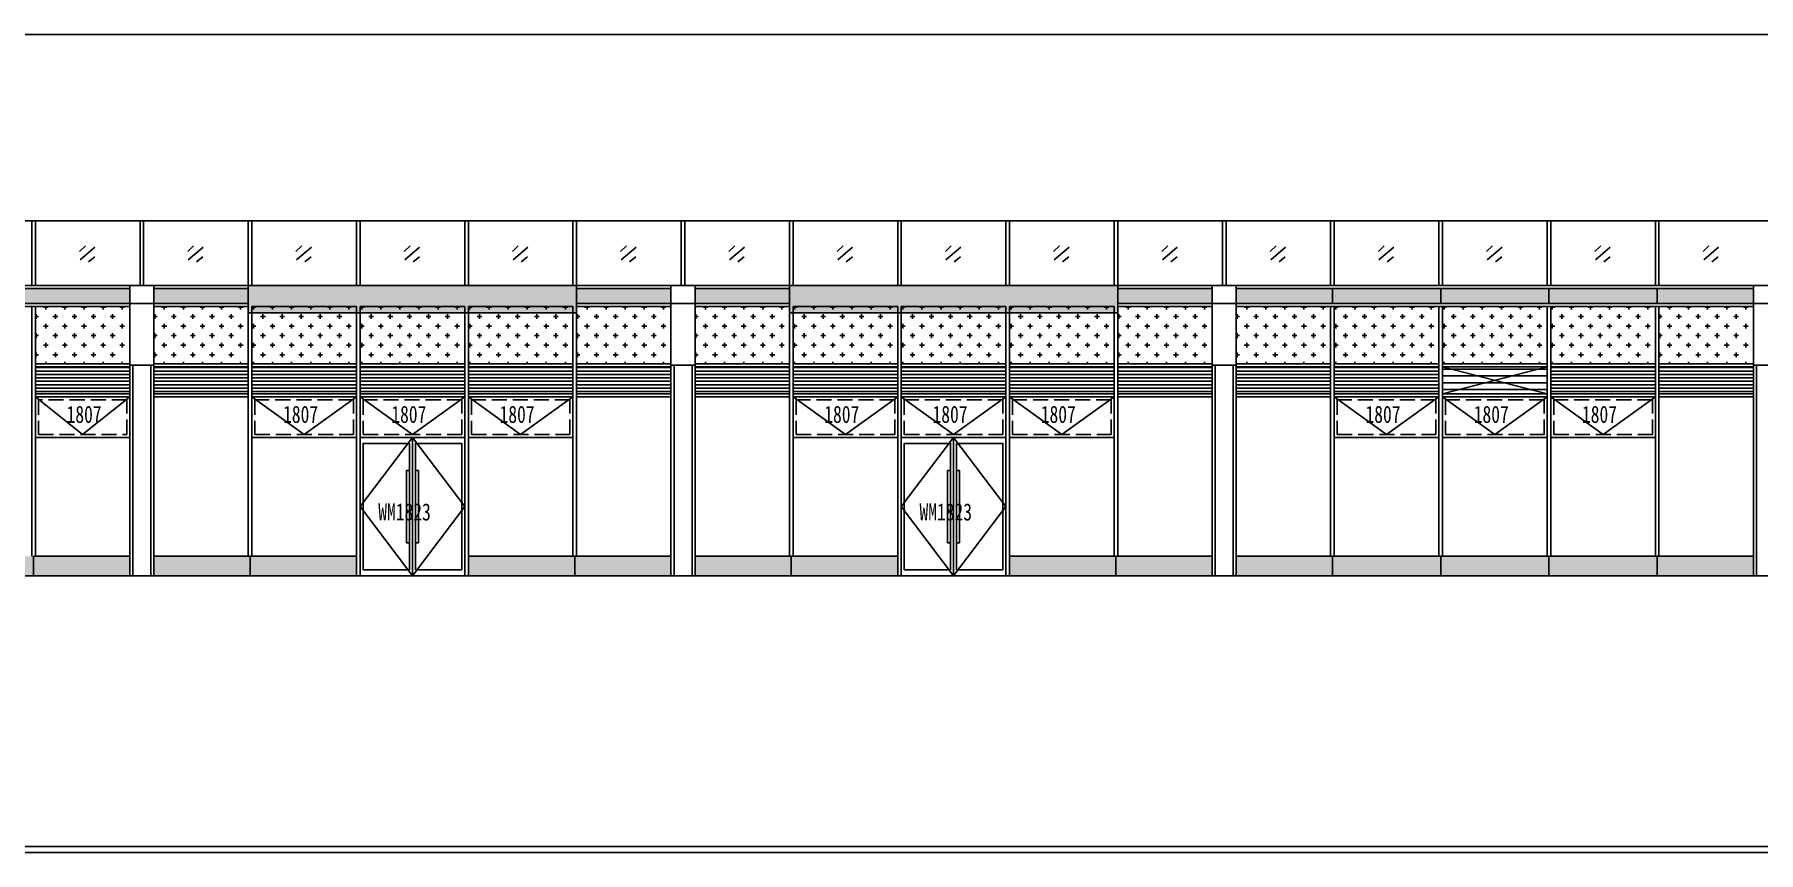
# Model space of a CAD drawing. Extents: x -483182 to 812890, y -390528 to -214858.
# Drawn here: x 254905 to 283576, y -390528 to -376928 of the extents above; entities that cross this region are included whole.
import ezdxf

# ---------------------------------------------------------------- set-up
doc = ezdxf.new("R2010")
doc.units = 0
doc.header["$LTSCALE"] = 1000
doc.header["$MEASUREMENT"] = 0
doc.linetypes.add('DASH', pattern=[0.35, 0.25, -0.1])
doc.layers.add('04-不打印_辅助线', color=165, linetype='Continuous', plot=False)
for name, color, linetype in [('05-填充_156', 156, 'Continuous'), ('05-填充_168', 168, 'Continuous'), ('05-填充_18', 18, 'Continuous'), ('A-C_窗', 140, 'Continuous'), ('A-C_门', 150, 'Continuous'), ('A-E_栏杆', 232, 'Continuous'), ('D-铝板', 181, 'Continuous'), ('外墙百叶', 162, 'Continuous')]:
    doc.layers.add(name, color=color, linetype=linetype)
doc.styles.add('_TCH_AXIS', font='STXIHEI_0.TTF', dxfattribs={"width": 0.75})
doc.styles.get("Standard").update_dxf_attribs({"font": 'STXIHEI_0.TTF', "width": 0.75})

# ---------------------------------------------------------------- blocks, each defined once
blk = doc.blocks.new('jmhrsdhj')
for p, q in [((-200, 3500), (-200, 0)), ((-150, 3500), (-150, 0)), ((150, 0), (150, 3500)), ((200, 0), (200, 3500))]:
    blk.add_line(p, q)
blk.add_lwpolyline([(-200, 3500), (200, 3500), (200, 4525), (-200, 4525)], close=True)
blk = doc.blocks.new('*U139')
at = {"layer": '05-填充_168'}
h = blk.add_hatch(color=256, dxfattribs=at)
h.dxf.hatch_style = 1
h.paths.add_polyline_path([(0, 300), (8600, 300), (8600, 50), (0, 50)])
for points in [[(0, 350), (8600, 350)], [(0, 300), (8600, 300)], [(0, 50), (8600, 50)], [(0, 0), (8600, 0)]]:
    blk.add_lwpolyline(points)
for points in [[(0, 300), (8600, 300), (8600, 350), (0, 350)], [(0, 300), (8600, 300), (8600, 50), (0, 50)], [(8600, 0), (0, 0), (0, 50), (8600, 50)]]:
    blk.add_lwpolyline(points, close=True)
blk = doc.blocks.new('A$C2E0A5E3B')
blk.add_lwpolyline([(-5, 0), (1735, 0), (1735, 675), (-5, 675)], close=True)
for points in [[(-5, 675), (865, 50)], [(865, 50), (1735, 675)]]:
    blk.add_lwpolyline(points)
at = {"linetype": 'DASH'}
blk.add_lwpolyline([(45, 50), (1685, 50), (1685, 625), (45, 625)], close=True, dxfattribs=at)
at = {"layer": '04-不打印_辅助线', "width": 0.75}
blk.add_text('1807', height=285.4, dxfattribs=at).set_placement((514, 242))
blk = doc.blocks.new('*U156')
at = {"layer": 'A-C_窗'}
blk.add_blockref('A$C2E0A5E3B', (-865, -337.5), dxfattribs=at)
blk = doc.blocks.new('*U157')
at = {"layer": 'A-C_窗', "color": 0, "linetype": 'ByBlock', "lineweight": -2, "transparency": 16777216}
for p in [(0, 0), (1800, 0), (3600, 0)]:
    blk.add_blockref('*U156', p, dxfattribs=at)
blk = doc.blocks.new('*U143')
at = {"layer": '05-填充_168'}
h = blk.add_hatch(color=256, dxfattribs=at)
h.dxf.hatch_style = 1
h.paths.add_polyline_path([(0, 300), (1570, 300), (1570, 50), (0, 50)])
for points in [[(0, 350), (1570, 350)], [(0, 300), (1570, 300)], [(0, 50), (1570, 50)], [(0, 0), (1570, 0)]]:
    blk.add_lwpolyline(points)
for points in [[(0, 300), (1570, 300), (1570, 350), (0, 350)], [(0, 300), (1570, 300), (1570, 50), (0, 50)], [(1570, 0), (0, 0), (0, 50), (1570, 50)]]:
    blk.add_lwpolyline(points, close=True)
blk = doc.blocks.new('*U158')
at = {"layer": 'A-C_窗'}
blk.add_blockref('A$C2E0A5E3B', (-865, -337.5), dxfattribs=at)
blk = doc.blocks.new('*U159')
at = {"layer": 'A-C_窗', "color": 0, "linetype": 'ByBlock', "lineweight": -2, "transparency": 16777216}
for p in [(0, 0), (1800, 0), (3600, 0)]:
    blk.add_blockref('*U158', p, dxfattribs=at)
blk = doc.blocks.new('*U162')
at = {"layer": 'A-C_窗'}
blk.add_line((0, 125), (0, -125), dxfattribs=at)
blk = doc.blocks.new('*U163')
at = {"layer": 'A-C_窗', "color": 0, "linetype": 'ByBlock', "lineweight": -2, "transparency": 16777216}
for p in [(0, 0), (1800, 0), (3600, 0), (5400, 0)]:
    blk.add_blockref('*U162', p, dxfattribs=at)
blk = doc.blocks.new('*U160')
at = {"layer": 'A-C_窗'}
blk.add_blockref('A$C2E0A5E3B', (-865, -337.5), dxfattribs=at)
blk = doc.blocks.new('*U161')
at = {"layer": 'A-C_窗', "color": 0, "linetype": 'ByBlock', "lineweight": -2, "transparency": 16777216}
for p in [(0, 0), (1800, 0), (3600, 0)]:
    blk.add_blockref('*U160', p, dxfattribs=at)
blk = doc.blocks.new('A$C5BC7050D')
for points in [[(-1735, 0), (5, 0), (5, 2300), (-1735, 2300)], [(-915, 100), (-915, 2200), (-1685, 2200), (-1685, 100)], [(-815, 100), (-45, 100), (-45, 2200), (-815, 2200)], [(-915, 550), (-965, 550), (-965, 1750), (-915, 1750)], [(-815, 550), (-765, 550), (-765, 1750), (-815, 1750)]]:
    blk.add_lwpolyline(points, close=True)
for points in [[(-865, 2300), (-1735, 1150), (-865, 0)], [(-865, 2300), (-865, 0)], [(-865, 2300), (5, 1150), (-865, 0)]]:
    blk.add_lwpolyline(points)
at = {"layer": '04-不打印_辅助线', "style": '_TCH_AXIS', "width": 0.75}
blk.add_text('WM1823', height=285.4, dxfattribs=at).set_placement((-1433, 920))
blk = doc.blocks.new('A$C58EF75E28')
at = {"layer": '05-填充_18'}
h = blk.add_hatch(color=256, dxfattribs=at)
h.dxf.hatch_style = 1
h.paths.add_polyline_path([(0, -100), (5460, -100), (5460, 350), (0, 350)])
blk.add_lwpolyline([(0, -100), (5460, -100), (5460, 350), (0, 350)], close=True)
blk = doc.blocks.new('*U142')
at = {"layer": '05-填充_168'}
h = blk.add_hatch(color=256, dxfattribs=at)
h.dxf.hatch_style = 1
h.paths.add_polyline_path([(0, 300), (1570, 300), (1570, 50), (0, 50)])
for points in [[(0, 350), (1570, 350)], [(0, 300), (1570, 300)], [(0, 50), (1570, 50)], [(0, 0), (1570, 0)]]:
    blk.add_lwpolyline(points)
for points in [[(0, 300), (1570, 300), (1570, 350), (0, 350)], [(0, 300), (1570, 300), (1570, 50), (0, 50)], [(1570, 0), (0, 0), (0, 50), (1570, 50)]]:
    blk.add_lwpolyline(points, close=True)
blk = doc.blocks.new('A$C58EF75E29')
at = {"layer": '05-填充_18'}
h = blk.add_hatch(color=256, dxfattribs=at)
h.dxf.hatch_style = 1
h.paths.add_polyline_path([(0, -100), (5460, -100), (5460, 350), (0, 350)])
blk.add_lwpolyline([(0, -100), (5460, -100), (5460, 350), (0, 350)], close=True)
blk = doc.blocks.new('jtrsytrs')
at = {"layer": 'A-E_栏杆'}
for points in [[(861, -416), (763, -507)], [(1020, -435), (773, -648)], [(1016, -596), (911, -679)]]:
    blk.add_lwpolyline(points, dxfattribs=at)
blk = doc.blocks.new('*U165')
at = {"layer": 'A-C_窗'}
blk.add_blockref('jtrsytrs', (-907, 533), dxfattribs=at)
blk = doc.blocks.new('*U164')
at = {"layer": 'A-E_栏杆'}
for p, q in [((-30, -537.5), (-30, 537.5)), ((30, -537.5), (30, 537.5))]:
    blk.add_line(p, q, dxfattribs=at)
blk = doc.blocks.new('ccc')
at = {"layer": 'A-C_窗'}
for points in [[(16000, 325), (17600, 325), (17600, 0), (16000, 0)], [(18000, 325), (19600, 325), (19600, 0), (18000, 0)], [(19600, 325), (21370, 325), (21370, 0), (19600, 0)], [(23230, 325), (25000, 325), (25000, 0), (23230, 0)], [(25000, 325), (26600, 325), (26600, 0), (25000, 0)], [(27000, 325), (28600, 325), (28600, 0), (27000, 0)], [(28600, 325), (30370, 325), (30370, 0), (28600, 0)], [(32230, 325), (34000, 325), (34000, 0), (32230, 0)], [(34000, 325), (35600, 325), (35600, 0), (34000, 0)], [(36000, 325), (37600, 325), (37600, 0), (36000, 0)], [(37600, 325), (39400, 325), (39400, 0), (37600, 0)], [(39400, 325), (41200, 325), (41200, 0), (39400, 0)], [(41200, 325), (43000, 325), (43000, 0), (41200, 0)], [(43000, 325), (44600, 325), (44600, 0), (43000, 0)]]:
    blk.add_lwpolyline(points, close=True, dxfattribs=at)
blk = doc.blocks.new('kiufyujytd')
at = {"layer": '05-填充_156'}
h = blk.add_hatch(dxfattribs=at)
h.set_pattern_fill('CROSS', color=136, scale=100)
h.set_pattern_definition([(0, (-24187, 315929.43), (158.75, 158.75), [79.375, -238.125]), (90, (-24147.32, 315889.74), (-158.75, 158.75), [79.375, -238.125])])
h.paths.add_polyline_path([(7230, 4175), (8800, 4175), (8800, 3225), (7230, 3225)])
h = blk.add_hatch(dxfattribs=at)
h.set_pattern_fill('CROSS', color=136, scale=100)
h.set_pattern_definition([(0, (-22217, 315929.43), (158.75, 158.75), [79.375, -238.125]), (90, (-22177.32, 315889.74), (-158.75, 158.75), [79.375, -238.125])])
h.paths.add_polyline_path([(9200, 4175), (10770, 4175), (10770, 3225), (9200, 3225)])
h = blk.add_hatch(dxfattribs=at)
h.set_pattern_fill('CROSS', color=136, scale=100)
h.set_pattern_definition([(0, (-20417, 315929.43), (158.75, 158.75), [79.375, -238.125]), (90, (-20377.32, 315889.74), (-158.75, 158.75), [79.375, -238.125])])
h.paths.add_polyline_path([(10830, 4175), (12570, 4175), (12570, 3225), (10830, 3225)])
h = blk.add_hatch(dxfattribs=at)
h.set_pattern_fill('CROSS', color=136, scale=100)
h.set_pattern_definition([(0, (-18617, 315929.43), (158.75, 158.75), [79.375, -238.125]), (90, (-18577.32, 315889.74), (-158.75, 158.75), [79.375, -238.125])])
h.paths.add_polyline_path([(12630, 4175), (14370, 4175), (14370, 3225), (12630, 3225)])
h = blk.add_hatch(dxfattribs=at)
h.set_pattern_fill('CROSS', color=136, scale=100)
h.set_pattern_definition([(0, (-16817, 315929.43), (158.75, 158.75), [79.375, -238.125]), (90, (-16777.32, 315889.74), (-158.75, 158.75), [79.375, -238.125])])
h.paths.add_polyline_path([(14430, 4175), (16170, 4175), (16170, 3225), (14430, 3225)])
h = blk.add_hatch(dxfattribs=at)
h.set_pattern_fill('CROSS', color=136, scale=100)
h.set_pattern_definition([(0, (-15187, 315929.43), (158.75, 158.75), [79.375, -238.125]), (90, (-15147.32, 315889.74), (-158.75, 158.75), [79.375, -238.125])])
h.paths.add_polyline_path([(16230, 4175), (17800, 4175), (17800, 3225), (16230, 3225)])
h = blk.add_hatch(dxfattribs=at)
h.set_pattern_fill('CROSS', color=136, scale=100)
h.set_pattern_definition([(0, (-13217, 315929.43), (158.75, 158.75), [79.375, -238.125]), (90, (-13177.32, 315889.74), (-158.75, 158.75), [79.375, -238.125])])
h.paths.add_polyline_path([(18200, 4175), (19770, 4175), (19770, 3225), (18200, 3225)])
h = blk.add_hatch(dxfattribs=at)
h.set_pattern_fill('CROSS', color=136, scale=100)
h.set_pattern_definition([(0, (-11417, 315929.43), (158.75, 158.75), [79.375, -238.125]), (90, (-11377.32, 315889.74), (-158.75, 158.75), [79.375, -238.125])])
h.paths.add_polyline_path([(19830, 4175), (21570, 4175), (21570, 3225), (19830, 3225)])
h = blk.add_hatch(dxfattribs=at)
h.set_pattern_fill('CROSS', color=136, scale=100)
h.set_pattern_definition([(0, (-9617, 315929.43), (158.75, 158.75), [79.375, -238.125]), (90, (-9577.32, 315889.74), (-158.75, 158.75), [79.375, -238.125])])
h.paths.add_polyline_path([(21630, 4175), (23370, 4175), (23370, 3225), (21630, 3225)])
h = blk.add_hatch(dxfattribs=at)
h.set_pattern_fill('CROSS', color=136, scale=100)
h.set_pattern_definition([(0, (-7817, 315929.43), (158.75, 158.75), [79.375, -238.125]), (90, (-7777.32, 315889.74), (-158.75, 158.75), [79.375, -238.125])])
h.paths.add_polyline_path([(23430, 4175), (25170, 4175), (25170, 3225), (23430, 3225)])
h = blk.add_hatch(dxfattribs=at)
h.set_pattern_fill('CROSS', color=136, scale=100)
h.set_pattern_definition([(0, (-6187, 315929.43), (158.75, 158.75), [79.375, -238.125]), (90, (-6147.32, 315889.74), (-158.75, 158.75), [79.375, -238.125])])
h.paths.add_polyline_path([(25230, 4175), (26800, 4175), (26800, 3225), (25230, 3225)])
h = blk.add_hatch(dxfattribs=at)
h.set_pattern_fill('CROSS', color=136, scale=100)
h.set_pattern_definition([(0, (-4217, 315929.43), (158.75, 158.75), [79.375, -238.125]), (90, (-4177.32, 315889.74), (-158.75, 158.75), [79.375, -238.125])])
h.paths.add_polyline_path([(27200, 4175), (28770, 4175), (28770, 3225), (27200, 3225)])
h = blk.add_hatch(dxfattribs=at)
h.set_pattern_fill('CROSS', color=136, scale=100)
h.set_pattern_definition([(0, (-2417, 315929.43), (158.75, 158.75), [79.375, -238.125]), (90, (-2377.32, 315889.74), (-158.75, 158.75), [79.375, -238.125])])
h.paths.add_polyline_path([(28830, 4175), (30570, 4175), (30570, 3225), (28830, 3225)])
h = blk.add_hatch(dxfattribs=at)
h.set_pattern_fill('CROSS', color=136, scale=100)
h.set_pattern_definition([(0, (-617, 315929.43), (158.75, 158.75), [79.375, -238.125]), (90, (-577.32, 315889.74), (-158.75, 158.75), [79.375, -238.125])])
h.paths.add_polyline_path([(30630, 4175), (32370, 4175), (32370, 3225), (30630, 3225)])
h = blk.add_hatch(dxfattribs=at)
h.set_pattern_fill('CROSS', color=136, scale=100)
h.set_pattern_definition([(0, (1183, 315929.43), (158.75, 158.75), [79.375, -238.125]), (90, (1222.68, 315889.74), (-158.75, 158.75), [79.375, -238.125])])
h.paths.add_polyline_path([(32430, 4175), (34170, 4175), (34170, 3225), (32430, 3225)])
h = blk.add_hatch(dxfattribs=at)
h.set_pattern_fill('CROSS', color=136, scale=100)
h.set_pattern_definition([(0, (2813, 315929.43), (158.75, 158.75), [79.375, -238.125]), (90, (2852.68, 315889.74), (-158.75, 158.75), [79.375, -238.125])])
h.paths.add_polyline_path([(34230, 4175), (35800, 4175), (35800, 3225), (34230, 3225)])
h = blk.add_hatch(dxfattribs=at)
h.set_pattern_fill('LINE', color=256, scale=60)
h.set_pattern_definition([(0, (8316, 2725), (0, 57.15), [])])
h.paths.add_polyline_path([(7230, 3175), (8800, 3175), (8800, 2725), (7230, 2725)])
h = blk.add_hatch(dxfattribs=at)
h.set_pattern_fill('LINE', color=256, scale=60)
h.set_pattern_definition([(0, (10286, 2725), (0, 57.15), [])])
h.paths.add_polyline_path([(9200, 3175), (10770, 3175), (10770, 2725), (9200, 2725)])
h = blk.add_hatch(dxfattribs=at)
h.set_pattern_fill('LINE', color=256, scale=60)
h.set_pattern_definition([(0, (12086, 2725), (0, 57.15), [])])
h.paths.add_polyline_path([(10830, 3175), (12570, 3175), (12570, 2725), (10830, 2725)])
h = blk.add_hatch(dxfattribs=at)
h.set_pattern_fill('LINE', color=256, scale=60)
h.set_pattern_definition([(0, (13886, 2725), (0, 57.15), [])])
h.paths.add_polyline_path([(12630, 3175), (14370, 3175), (14370, 2725), (12630, 2725)])
h = blk.add_hatch(dxfattribs=at)
h.set_pattern_fill('LINE', color=256, scale=60)
h.set_pattern_definition([(0, (15686, 2725), (0, 57.15), [])])
h.paths.add_polyline_path([(14430, 3175), (16170, 3175), (16170, 2725), (14430, 2725)])
h = blk.add_hatch(dxfattribs=at)
h.set_pattern_fill('LINE', color=256, scale=60)
h.set_pattern_definition([(0, (17316, 2725), (0, 57.15), [])])
h.paths.add_polyline_path([(16230, 3175), (17800, 3175), (17800, 2725), (16230, 2725)])
h = blk.add_hatch(dxfattribs=at)
h.set_pattern_fill('LINE', color=256, scale=60)
h.set_pattern_definition([(0, (19286, 2725), (0, 57.15), [])])
h.paths.add_polyline_path([(18200, 3175), (19770, 3175), (19770, 2725), (18200, 2725)])
h = blk.add_hatch(dxfattribs=at)
h.set_pattern_fill('LINE', color=256, scale=60)
h.set_pattern_definition([(0, (21086, 2725), (0, 57.15), [])])
h.paths.add_polyline_path([(19830, 3175), (21570, 3175), (21570, 2725), (19830, 2725)])
h = blk.add_hatch(dxfattribs=at)
h.set_pattern_fill('LINE', color=256, scale=60)
h.set_pattern_definition([(0, (22886, 2725), (0, 57.15), [])])
h.paths.add_polyline_path([(21630, 3175), (23370, 3175), (23370, 2725), (21630, 2725)])
h = blk.add_hatch(dxfattribs=at)
h.set_pattern_fill('LINE', color=256, scale=60)
h.set_pattern_definition([(0, (24686, 2725), (0, 57.15), [])])
h.paths.add_polyline_path([(23430, 3175), (25170, 3175), (25170, 2725), (23430, 2725)])
h = blk.add_hatch(dxfattribs=at)
h.set_pattern_fill('LINE', color=256, scale=60)
h.set_pattern_definition([(0, (26316, 2725), (0, 57.15), [])])
h.paths.add_polyline_path([(25230, 3175), (26800, 3175), (26800, 2725), (25230, 2725)])
h = blk.add_hatch(dxfattribs=at)
h.set_pattern_fill('LINE', color=256, scale=60)
h.set_pattern_definition([(0, (28286, 2725), (0, 57.15), [])])
h.paths.add_polyline_path([(27200, 3175), (28770, 3175), (28770, 2725), (27200, 2725)])
h = blk.add_hatch(dxfattribs=at)
h.set_pattern_fill('LINE', color=256, scale=60)
h.set_pattern_definition([(0, (30086, 2725), (0, 57.15), [])])
h.paths.add_polyline_path([(28830, 3175), (30570, 3175), (30570, 2725), (28830, 2725)])
h = blk.add_hatch(dxfattribs=at)
h.set_pattern_fill('LINE', color=256, scale=60)
h.set_pattern_definition([(0, (33686, 2725), (0, 57.15), [])])
h.paths.add_polyline_path([(32430, 3175), (34170, 3175), (34170, 2725), (32430, 2725)])
h = blk.add_hatch(dxfattribs=at)
h.set_pattern_fill('LINE', color=256, scale=60)
h.set_pattern_definition([(0, (35316, 2725), (0, 57.15), [])])
h.paths.add_polyline_path([(34230, 3175), (35800, 3175), (35800, 2725), (34230, 2725)])
at = {"layer": '05-填充_168'}
h = blk.add_hatch(color=256, dxfattribs=at)
h.dxf.hatch_style = 1
h.paths.add_polyline_path([(57630, -300), (60008, -300), (60008, 25), (57630, 25)])
h.paths.add_polyline_path([(54200, 25), (55770, 25), (55770, -300), (54200, -300)])
h.paths.add_polyline_path([(45200, -300), (53800, -300), (53800, 25), (45200, 25)])
h.paths.add_polyline_path([(43230, -300), (44800, -300), (44800, 25), (43230, 25)])
h.paths.add_polyline_path([(36200, 25), (37770, 25), (37770, -300), (36200, -300)])
h.paths.add_polyline_path([(27200, -300), (35800, -300), (35800, 25), (27200, 25)])
h.paths.add_polyline_path([(23430, -300), (26800, -300), (26800, 25), (23430, 25)])
h.paths.add_polyline_path([(18200, -300), (21570, -300), (21570, 25), (18200, 25)])
h.paths.add_polyline_path([(14430, -300), (17800, -300), (17800, 25), (14430, 25)])
h.paths.add_polyline_path([(9200, -300), (12570, -300), (12570, 25), (9200, 25)])
h.paths.add_polyline_path([(200, -300), (8800, -300), (8800, 25), (200, 25)])
h.paths.add_polyline_path([(-3570, -300), (-200, -300), (-200, 25), (-3570, 25)])
h.paths.add_polyline_path([(-5430, -300), (-8800, -300), (-8800, 25), (-5430, 25)])
at = {"layer": '外墙百叶'}
h = blk.add_hatch(dxfattribs=at)
h.set_pattern_fill('LINE', color=256, scale=120)
h.set_pattern_definition([(0, (15101.5, 72424), (0, 114.3), [])])
h.paths.add_polyline_path([(30630, 3175), (32370, 3175), (32370, 2725), (30630, 2725)])
for points in [[(7230, 4175), (8800, 4175), (8800, 3225), (7230, 3225)], [(9200, 4175), (10770, 4175), (10770, 3225), (9200, 3225)], [(10830, 4175), (12570, 4175), (12570, 3225), (10830, 3225)], [(12630, 4175), (14370, 4175), (14370, 3225), (12630, 3225)], [(14430, 4175), (16170, 4175), (16170, 3225), (14430, 3225)], [(16230, 4175), (17800, 4175), (17800, 3225), (16230, 3225)], [(18200, 4175), (19770, 4175), (19770, 3225), (18200, 3225)], [(19830, 4175), (21570, 4175), (21570, 3225), (19830, 3225)], [(21630, 4175), (23370, 4175), (23370, 3225), (21630, 3225)], [(23430, 4175), (25170, 4175), (25170, 3225), (23430, 3225)], [(25230, 4175), (26800, 4175), (26800, 3225), (25230, 3225)], [(27200, 4175), (28770, 4175), (28770, 3225), (27200, 3225)], [(28830, 4175), (30570, 4175), (30570, 3225), (28830, 3225)], [(30630, 4175), (32370, 4175), (32370, 3225), (30630, 3225)], [(32430, 4175), (34170, 4175), (34170, 3225), (32430, 3225)], [(34230, 4175), (35800, 4175), (35800, 3225), (34230, 3225)], [(8800, 3175), (7230, 3175), (7230, 3225), (8800, 3225)], [(7230, 3175), (8800, 3175), (8800, 2725), (7230, 2725)], [(10770, 3175), (9200, 3175), (9200, 3225), (10770, 3225)], [(9200, 3175), (10770, 3175), (10770, 2725), (9200, 2725)], [(12570, 3175), (10830, 3175), (10830, 3225), (12570, 3225)], [(10830, 3175), (12570, 3175), (12570, 2725), (10830, 2725)], [(14370, 3175), (12630, 3175), (12630, 3225), (14370, 3225)], [(12630, 3175), (14370, 3175), (14370, 2725), (12630, 2725)], [(16170, 3175), (14430, 3175), (14430, 3225), (16170, 3225)], [(14430, 3175), (16170, 3175), (16170, 2725), (14430, 2725)], [(17800, 3175), (16230, 3175), (16230, 3225), (17800, 3225)], [(16230, 3175), (17800, 3175), (17800, 2725), (16230, 2725)], [(19770, 3175), (18200, 3175), (18200, 3225), (19770, 3225)], [(18200, 3175), (19770, 3175), (19770, 2725), (18200, 2725)], [(21570, 3175), (19830, 3175), (19830, 3225), (21570, 3225)], [(19830, 3175), (21570, 3175), (21570, 2725), (19830, 2725)], [(23370, 3175), (21630, 3175), (21630, 3225), (23370, 3225)], [(21630, 3175), (23370, 3175), (23370, 2725), (21630, 2725)], [(25170, 3175), (23430, 3175), (23430, 3225), (25170, 3225)], [(23430, 3175), (25170, 3175), (25170, 2725), (23430, 2725)], [(26800, 3175), (25230, 3175), (25230, 3225), (26800, 3225)], [(25230, 3175), (26800, 3175), (26800, 2725), (25230, 2725)], [(28770, 3175), (27200, 3175), (27200, 3225), (28770, 3225)], [(27200, 3175), (28770, 3175), (28770, 2725), (27200, 2725)], [(30570, 3175), (28830, 3175), (28830, 3225), (30570, 3225)], [(28830, 3175), (30570, 3175), (30570, 2725), (28830, 2725)], [(32370, 3175), (30630, 3175), (30630, 3225), (32370, 3225)], [(30630, 3175), (32370, 3175), (32370, 2725), (30630, 2725)], [(34170, 3175), (32430, 3175), (32430, 3225), (34170, 3225)], [(32430, 3175), (34170, 3175), (34170, 2725), (32430, 2725)], [(35800, 3175), (34230, 3175), (34230, 3225), (35800, 3225)], [(34230, 3175), (35800, 3175), (35800, 2725), (34230, 2725)], [(8800, 2675), (7230, 2675), (7230, 2725), (8800, 2725)], [(7230, 2000), (8800, 2000), (8800, 2675), (7230, 2675)], [(10770, 2675), (9200, 2675), (9200, 2725), (10770, 2725)], [(12570, 2675), (10830, 2675), (10830, 2725), (12570, 2725)], [(14370, 2675), (12630, 2675), (12630, 2725), (14370, 2725)], [(16170, 2675), (14430, 2675), (14430, 2725), (16170, 2725)], [(17800, 2675), (16230, 2675), (16230, 2725), (17800, 2725)], [(19770, 2675), (18200, 2675), (18200, 2725), (19770, 2725)], [(21570, 2675), (19830, 2675), (19830, 2725), (21570, 2725)], [(23370, 2675), (21630, 2675), (21630, 2725), (23370, 2725)], [(25170, 2675), (23430, 2675), (23430, 2725), (25170, 2725)], [(26800, 2675), (25230, 2675), (25230, 2725), (26800, 2725)], [(28770, 2675), (27200, 2675), (27200, 2725), (28770, 2725)], [(30570, 2675), (28830, 2675), (28830, 2725), (30570, 2725)], [(32370, 2675), (30630, 2675), (30630, 2725), (32370, 2725)], [(34170, 2675), (32430, 2675), (32430, 2725), (34170, 2725)], [(35800, 2675), (34230, 2675), (34230, 2725), (35800, 2725)]]:
    blk.add_lwpolyline(points, close=True)
for points in [[(7230, 3225), (8800, 3225)], [(7230, 3175), (8800, 3175)], [(9200, 3225), (10770, 3225)], [(9200, 3175), (10770, 3175)], [(10830, 3225), (12570, 3225)], [(10830, 3175), (12570, 3175)], [(12630, 3225), (14370, 3225)], [(12630, 3175), (14370, 3175)], [(14430, 3225), (16170, 3225)], [(14430, 3175), (16170, 3175)], [(16230, 3225), (17800, 3225)], [(16230, 3175), (17800, 3175)], [(18200, 3225), (19770, 3225)], [(18200, 3175), (19770, 3175)], [(19830, 3225), (21570, 3225)], [(19830, 3175), (21570, 3175)], [(21630, 3225), (23370, 3225)], [(21630, 3175), (23370, 3175)], [(23430, 3225), (25170, 3225)], [(23430, 3175), (25170, 3175)], [(25230, 3225), (26800, 3225)], [(25230, 3175), (26800, 3175)], [(27200, 3225), (28770, 3225)], [(27200, 3175), (28770, 3175)], [(28830, 3225), (30570, 3225)], [(28830, 3175), (30570, 3175)], [(30630, 3225), (32370, 3225)], [(30630, 3175), (32370, 3175)], [(32430, 3225), (34170, 3225)], [(32430, 3175), (34170, 3175)], [(34230, 3225), (35800, 3225)], [(34230, 3175), (35800, 3175)], [(7230, 2675), (8015, 2050)], [(8015, 2050), (8800, 2675)]]:
    blk.add_lwpolyline(points)
at = {"linetype": 'DASH'}
blk.add_lwpolyline([(7280, 2050), (8750, 2050), (8750, 2625), (7280, 2625)], close=True, dxfattribs=at)
at = {"layer": 'A-C_窗'}
for p, q in [((7170, 25), (7170, 4175)), ((7230, 25), (7230, 4175)), ((10770, 25), (10770, 4175)), ((10830, 25), (10830, 4175)), ((12570, -300), (12570, 4175)), ((12630, -300), (12630, 4175)), ((14370, -300), (14370, 4175)), ((14430, -300), (14430, 4175)), ((16170, 25), (16170, 4175)), ((16230, 25), (16230, 4175)), ((19770, 25), (19770, 4175)), ((19830, 25), (19830, 4175)), ((21570, -300), (21570, 4175)), ((21630, -300), (21630, 4175)), ((23370, -300), (23370, 4175)), ((23430, -300), (23430, 4175)), ((25170, 25), (25170, 4175)), ((25230, 25), (25230, 4175)), ((28770, 25), (28770, 4175)), ((28830, 25), (28830, 4175)), ((30570, 25), (30570, 4175)), ((30630, 25), (30630, 4175)), ((32370, 25), (32370, 4175)), ((32430, 25), (32430, 4175)), ((34170, 25), (34170, 4175)), ((34230, 25), (34230, 4175))]:
    blk.add_line(p, q, dxfattribs=at)
for points in [[(-1120, 5600), (-8800, 5600), (-8800, -300), (44970, -300)], [(44970, 5600), (1120, 5600)]]:
    blk.add_lwpolyline(points, dxfattribs=at)
at = {"layer": '外墙百叶'}
for p, q in [((32370, 3175), (30630, 2725)), ((30630, 3175), (32370, 2725))]:
    blk.add_line(p, q, dxfattribs=at)
blk.add_blockref('ccc', (-8800, -300))
at = {"layer": 'A-C_窗'}
for name, p in [('*U139', (200, 4175)), ('*U143', (9200, 4175)), ('*U142', (16230, 4175)), ('*U143', (18200, 4175)), ('*U142', (25230, 4175)), ('*U139', (27200, 4175)), ('*U163', (28800, 4350)), ('*U157', (11700, 2338)), ('*U159', (20700, 2338)), ('*U161', (29700, 2338))]:
    blk.add_blockref(name, p, dxfattribs=at)
at = {"layer": 'A-C_门'}
for p in [(14365, -300), (23365, -300)]:
    blk.add_blockref('A$C5BC7050D', p, dxfattribs=at)
at = {"layer": 'A-E_栏杆', "color": 0, "linetype": 'ByBlock', "lineweight": -2, "transparency": 16777216}
for name, p in [('*U164', (7200, 5062)), ('*U164', (9000, 5062)), ('*U164', (10800, 5062)), ('*U164', (12600, 5062)), ('*U164', (14400, 5062)), ('*U164', (16200, 5062)), ('*U164', (18000, 5062)), ('*U164', (19800, 5062)), ('*U164', (21600, 5062)), ('*U164', (23400, 5062)), ('*U164', (25200, 5062)), ('*U164', (27000, 5062)), ('*U164', (28800, 5062)), ('*U164', (30600, 5062)), ('*U164', (32400, 5062)), ('*U164', (34200, 5062)), ('*U165', (8107, 5067)), ('*U165', (9907, 5067)), ('*U165', (11707, 5067)), ('*U165', (13507, 5067)), ('*U165', (15307, 5067)), ('*U165', (17107, 5067)), ('*U165', (18907, 5067)), ('*U165', (20707, 5067)), ('*U165', (22507, 5067)), ('*U165', (24307, 5067)), ('*U165', (26107, 5067)), ('*U165', (27907, 5067)), ('*U165', (29707, 5067)), ('*U165', (31507, 5067)), ('*U165', (33307, 5067)), ('*U165', (35107, 5067))]:
    blk.add_blockref(name, p, dxfattribs=at)
at = {"layer": 'D-铝板'}
for name, p in [('A$C58EF75E29', (10770, 4175)), ('A$C58EF75E28', (19770, 4175)), ('jmhrsdhj', (9000, -300)), ('jmhrsdhj', (18000, -300)), ('jmhrsdhj', (27000, -300)), ('jmhrsdhj', (36000, -300))]:
    blk.add_blockref(name, p, dxfattribs=at)
at = {"layer": '04-不打印_辅助线', "width": 0.75}
blk.add_text('1807', height=285.4, dxfattribs=at).set_placement((7749, 2242))

msp = doc.modelspace()

# ---------------------------------------------------------------- linework, layer by layer
at = {"layer": '04-不打印_辅助线'}
for points in [[(-29082.7, -376928.4), (480719.6, -376928.4)], [(-29082.7, -385928.4), (480719.6, -385928.4)], [(-29082.7, -390428.4), (480719.6, -390428.4)], [(-29082.7, -390528.4), (480719.6, -390528.4)]]:
    msp.add_lwpolyline(points, dxfattribs=at)
at = {"layer": 'A-C_窗'}
msp.add_lwpolyline([(307698.3, -381103.4), (238890.5, -381103.4)], dxfattribs=at)

# ---------------------------------------------------------------- block references
msp.add_blockref('kiufyujytd', (247690.5, -385628.4), dxfattribs=at)

doc.saveas('drawing.dxf')
